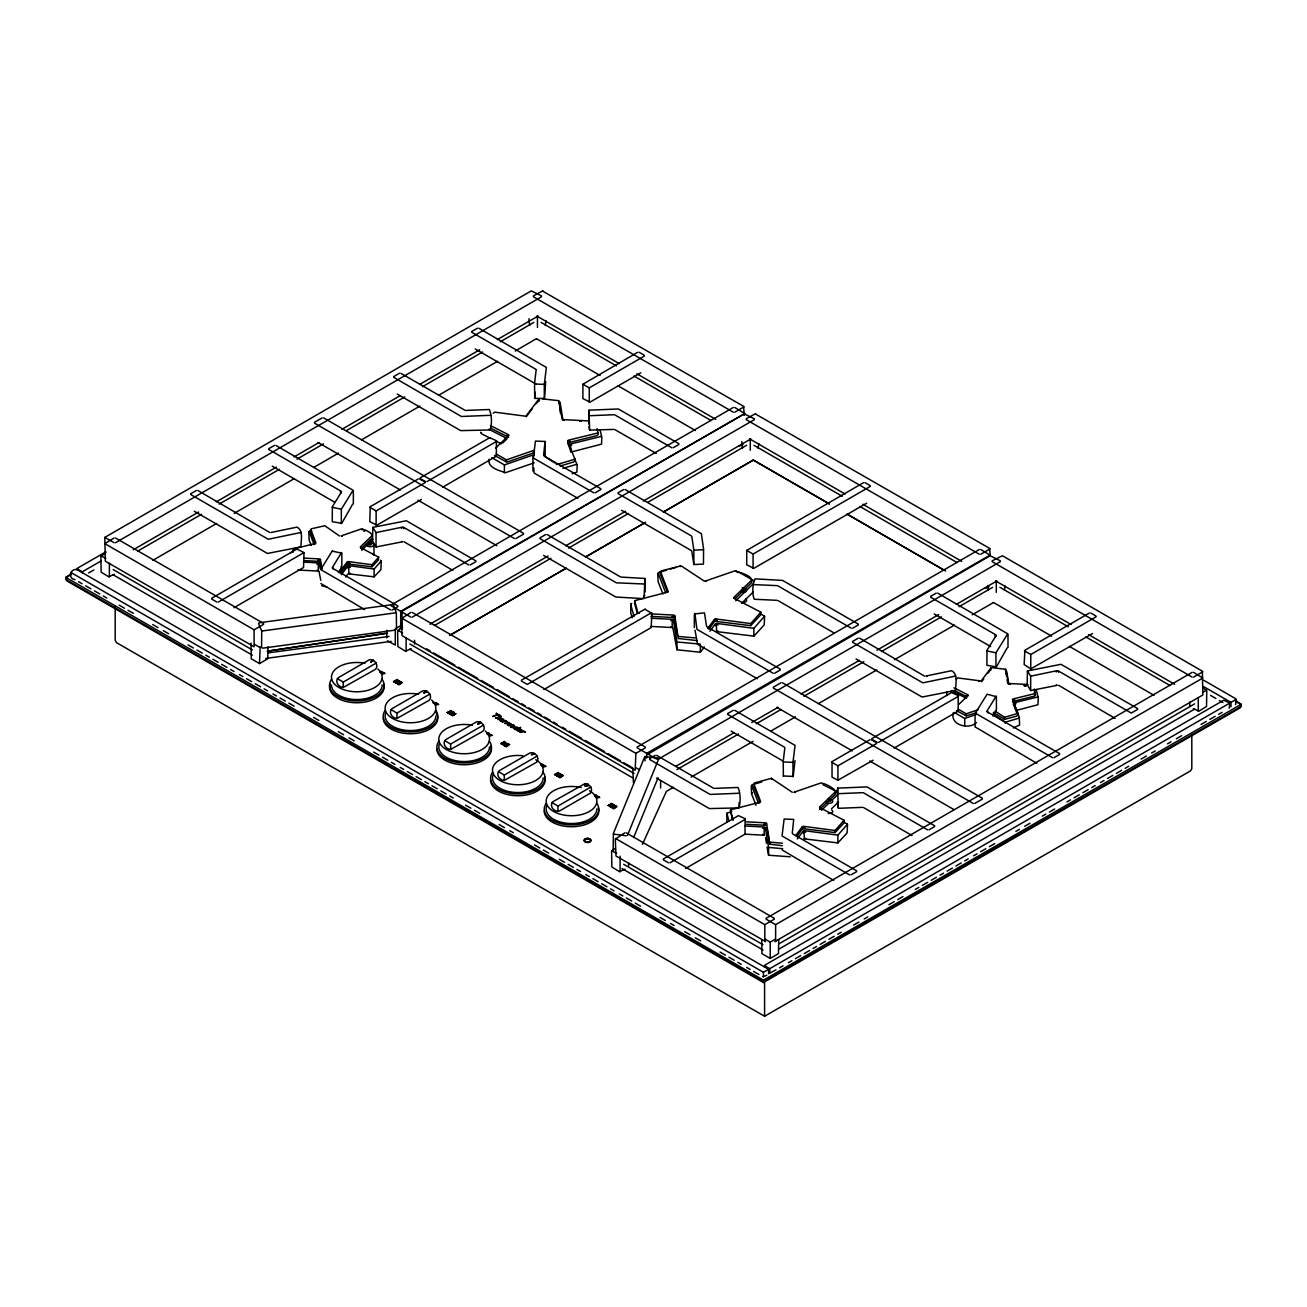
<?xml version="1.0" encoding="UTF-8"?>
<svg xmlns="http://www.w3.org/2000/svg" width="1307" height="1307" viewBox="0 0 1307 1307"><rect width="100%" height="100%" fill="white"/><g stroke="black" fill="none" stroke-linecap="round" stroke-linejoin="round"><path stroke-width="1.5" d="M541.555 295.937L531.328 290.857L104.838 537.389L105.295 561.177L254.097 646.785L254.097 629.811L104.838 543.63L114.101 537.994M260.158 646.883L259.521 663.564L251.254 658.793L251.026 643.093M376.22 663.057L343.284 682.074L343.284 687.433L375.517 669.298C379.389 665.083 374.21 658.744 369.228 659.823L338.105 677.794C334.625 681.699 338.529 687.351 343.284 687.433M370.959 661.93L373.524 660.394M370.91 662.29L372.936 660.1M400.252 625.906L395.286 628.765L395.286 645.07L387.427 640.806M429.905 694.05L396.952 713.067L396.952 718.425L429.202 700.291C433.074 696.076 427.895 689.737 422.896 690.815L391.773 708.786C388.293 712.691 392.198 718.327 396.952 718.425M426.621 691.387L423.958 692.922L427.209 691.779M483.574 725.042L450.637 744.059L450.637 749.417L482.871 731.283C486.743 727.068 481.564 720.729 476.581 721.807L445.458 739.778C441.978 743.683 445.883 749.319 450.637 749.417M480.241 722.395L477.643 723.898L480.878 722.379M489.112 459.214C487.168 467.873 499.699 470.618 505.531 472.693L534.155 462.841L532.946 462.531M537.259 756.018L504.306 775.051L504.306 780.41L536.556 762.259C540.428 758.06 535.249 751.721 530.25 752.799L499.127 770.771C495.647 774.659 499.552 780.312 504.306 780.41M533.975 753.371L531.295 754.613M542.879 291.265L743.552 406.297L744.271 415.348M585.046 784.429L585.046 783.612C589.8 783.71 593.705 789.363 590.225 793.251L559.102 811.222C554.119 812.3 548.94 805.962 552.812 801.763L585.046 783.612M587.644 784.069C591.548 788.415 578.56 784.641 588.232 784.69M588.771 423.778L588.967 410.186L618.325 408.977L678.823 443.661M589.261 402.262L589.261 387.885L582.906 384.225L582.906 398.586L589.98 402.148L640.838 372.805M645.397 747.865L635.888 753.355L635.169 770.215L402.017 635.61L401.298 618.734L410.806 612.428M645.266 609.503L651.883 613.326L651.18 627.589L543.859 689.541M980.773 549.495L990.02 555.148L646.704 753.355L646.704 758.093M672.19 627.066L672.19 621.086M744.859 414.139L754.384 418.795M753.077 568.447L753.077 554.07L746.722 550.41L746.722 564.787L753.796 568.349L866.639 503.195M755.691 414.139L989.562 548.336L990.281 555.426M763.451 982.537L1240.376 707.724L1241.176 704.31L763.451 980.136L763.451 982.537L66.624 580.765L65.824 577.351L71.934 573.283M768.614 973.731L768.614 969.337L763.451 972.31L763.451 976.721L762.487 976.574M768.81 972.931L769.758 973.078L769.758 968.667L764.595 965.677L765.199 964.925L1223.711 700.209L1229.838 703.052L1229.234 708.214M775.182 939.243L770.215 942.102L770.215 958.407L761.948 953.653L761.72 939.831M804.197 838.408L804.197 832.412M876.556 743.552L837.934 765.837L837.934 780.214L832.036 777.11L832.036 761.605L869.923 739.729M953.277 712.985C949.911 725.189 969.042 729.96 976.476 722.575M975.071 726.888L975.071 713.867M1007.991 647.504L1007.991 634.483M1014.935 708.361L1014.935 704.375M1096.001 616.855L1030.766 654.513L1030.766 668.89L1092.505 633.552M1230.982 706.793L1230.982 702.382L1203.518 686.534M613.146 850.465L613.391 833.441L644.759 756.671L658.075 757.88M536.654 338.823L600.109 375.501M1051.694 636.231L993.402 602.429M491.791 457.63L504.404 464.933L504.404 472.726M496.137 453.905L506.413 459.868L506.413 461.926L507.541 461.894L534.465 452.63L533.24 452.336M954.29 712.429L964.713 718.474L964.713 726.267M958.243 709.178L966.249 713.818L966.249 715.877L976.443 712.723M293.095 552.273L292.85 550.116L294.14 548.728L315.493 543.434L313.664 544.627M570.015 441.521L568.186 442.73L596.989 435.59L598.279 434.185L597.103 428.696M571.812 451.863L601.53 444.151L601.824 437.355L600.093 430.101M726.872 821.907L726.904 813.215L731.724 811.68M758.403 803.364L760.233 802.155L730.45 809.883L732.23 819.505M1014.771 700.242L1012.941 701.451L1034.294 696.157L1035.585 694.752L1034.36 689.067M1016.127 710.469L1037.97 704.718L1038.264 697.922L1036.435 690.325M995.084 711.073L1004.544 717.314L1004.544 719.373L1016.732 716.138L1017.99 714.7L1017.647 712.56L1012.5 699.474L1013.431 701.5M1005.246 723.277L1005.312 722.183L992.944 714.03M782.076 849.926L833.735 880.428M290.415 553.155L291.461 552.077M631.755 603.377L630.726 604.471L634.042 616.561M667.795 592.087L634.679 600.648L637.751 612.428L639.303 613.277M726.904 813.215L728.832 820.861M730.45 809.883L733.145 820.371M1035.291 695.569L1034.36 691.55M347.09 563.938L347.254 561.781L339.248 572.564M347.744 568.071L347.907 565.915L341.421 574.672M714.439 621.315L714.619 619.142L707.724 628.406M715.403 625.775L715.566 623.619L709.946 631.199M802.253 828.687L802.433 826.53L795.702 835.598M803.119 833.065L803.299 830.893L797.319 838.931M533.86 468.004L534.057 472.987L577.923 498.343M795.015 760.494L793.218 776.391L783.236 775.999M536.164 369.832L534.563 383.376L534.694 398.39L544.545 398.439L545.689 381.546M535.249 392.247L534.694 398.39M543.598 455.342L545.052 441.456L535.445 441.08L533.387 458.038L593.721 492.804M784.837 747.767L783.236 761.327L783.367 776.342M792.271 833.294L793.725 819.407L784.118 819.032L782.06 835.974L849.566 874.889M475.846 560.85L406.33 520.758L372.789 527.375L376.04 532.602L376.04 546.98L402.54 541.768L401.576 541.392M1137.645 708.574L1060.974 664.315L1027.416 670.948L1030.668 676.176L1030.668 690.553L1057.167 685.342L1056.203 684.966M644.759 594.995L643.24 598.606L615.728 597.005L543.565 555.344M776.962 600.321L754.302 599.26C752.097 594.783 752.309 583.543 755.103 578.838L782.615 580.422L858.307 624.109M352.514 504.355L341.78 523.323L332.256 521.705L332.354 506.691L341.535 491.873L340.751 493.262M1052.543 757.701L975.332 713.148L987.112 694.213L996.408 696.696L996.408 709.717L993.01 716.04M1007.158 647.929L996.408 666.88L986.883 665.279L986.981 650.265L996.179 635.447L995.379 636.836M258.492 623.472L261.727 631.052L261.58 647.488L262.576 648.19L395.547 630.072M318.99 565.441L319.382 563.301L320.231 568.627M320.019 561.471L320.411 559.314L321.93 568.872M672.876 621.887L673.268 619.747L676.977 641.982L676.977 649.775L699.065 652.128L700.944 651.523L704.31 646.981M674.363 617.639L674.771 615.499L678.284 638.519L697.023 640.561M764.84 829.553L765.232 827.413L768.598 847.442L768.598 855.235L790.163 856.788M766.18 825.387L766.588 823.247L769.774 844.191L782.436 845.694M691.795 551.146L693.854 564.542L703.46 564.101L703.574 549.087L701.385 533.697L625.154 489.504M349.704 563.431L348.119 564.003L371.989 566.781L371.989 564.722L378.671 557.141L360.471 547.551L362.153 549.071M350.358 573.299L348.773 573.855L374.112 576.844L374.112 569.051L381.252 560.964L380.5 560.213M525.136 416.132L494.569 412.13L493.229 413.29M717.053 620.792L715.468 621.364L750.741 625.645L750.741 623.586L760.805 612.166L733.799 598.149M718.017 631.003L716.432 631.575L753.861 636.133L753.861 628.34L764.562 616.201L760.331 613.702M804.867 828.181L803.282 828.752L835.059 832.575L835.059 830.5L844.077 820.273L819.767 807.612L821.466 809.131M805.733 838.277L804.148 838.849L837.869 842.917L837.869 835.124L847.475 824.243L843.146 821.695M978.731 681.437L980.315 680.882L957.639 677.908L956.299 679.085M397.279 394.06L460.685 430.624L489.962 429.954C492.167 425.494 491.873 414.27 489.292 409.516L465.815 410.431M656.637 778.171L709.358 808.576L738.635 807.906C740.84 803.429 740.546 792.222 737.965 787.467L714.488 788.382M837.444 801.73L838.048 807.726L839.143 808.281L862.604 807.35M332.354 551.178L341.78 553.139M341.323 523.584L341.323 509.207L353.086 490.272L275.891 445.409M995.95 667.142L995.95 652.781L1007.73 633.83L937.691 593.117M691.795 536.458L693.854 550.165L693.854 564.542M588.967 410.186L589.62 430.101L613.931 429.415M934.668 825.763L866.998 786.928L837.64 788.121L838.293 808.053M538.762 400.955L535.87 403.814M700.274 651.899L700.438 645.168M1008.416 683.153L1005.557 669.266L992.193 667.697L991 667.926L991 670.001M645.119 756.377L644.988 760.837M545.182 456.47L545.052 441.456M829.308 503.865L753.322 460.113L663.253 512.115L753.42 459.95M644.09 598.377L644.857 578.462L621.38 577.106M544.3 398.766L544.3 384.389L546.375 367.447L478.868 328.22M792.973 776.717L792.973 762.34L795.048 745.382L734.714 710.305M341.535 552.518L332.256 567.663L333.04 567.941M996.179 696.092L986.883 711.237L987.684 711.514M837.64 788.121L837.444 794.28M694.687 613.914L704.489 612.885L706.548 626.282M371.989 566.781L378.344 560.066L378.671 557.141M750.741 625.645L760.478 615.107L760.805 612.166M753.861 636.133L764.236 624.877L764.562 616.201M835.059 832.575L843.75 823.214L844.077 820.273M694.883 613.326L696.958 629.353L773.189 673.252M735.024 598.737L751.525 582.726C754.58 575.554 739.501 572.776 735.122 570.8L705.127 581.125L706.352 581.435M630.758 603.981L630.758 611.774M634.679 600.648L634.679 602.707M310.069 530.887L308.811 532.341L309.122 539.317M339.412 535.935L324.822 525.724L311.687 528.731L310.445 530.185L310.788 532.325L315.199 543.532M560.115 465.995L573.773 461.975L575.031 460.521L574.688 458.381M572.205 473.804L576.877 472.088L577.188 465.276L567.744 440.753L568.692 442.763M666.586 570.179L659.022 572.401L657.764 573.855L658.107 581.713L662.91 593.917M704.179 581.027L681.143 565.866L661.391 570.816L660.149 572.27L660.492 574.41L667.518 592.283M761.801 781.929L752.505 784.674L751.247 786.111L751.59 793.986L756.018 805.243M792.287 792.287L771.408 778.318L754.645 782.909L753.387 784.608M1013.268 727.983L1019.607 725.042L1019.264 717.167L1013.791 703.248L1014.722 705.257M768.614 969.337L76.982 569.607C70.235 568.169 67.572 578.674 74.989 579.654M76.819 569.705L77.767 568.039L105.981 551.75M105.867 552.812L100.9 556.423L101.145 572.123L108.759 576.795L114.362 574.296M194.269 511.233L267.461 553.465L301.002 546.849C300.692 540.967 303.927 530.528 296.918 527.146L271.252 532.455M259.521 663.564L267.772 658.793L268 646.867M233.969 607.706L303.551 567.516L304.008 552.583L296.934 549.022L211.685 598.247M418.273 478.966L370.24 506.708L369.783 521.64L376.857 525.202L421.458 499.454M372.789 527.375L372.544 541L376.04 546.98M744.859 413.6L402.017 611.251L402.017 629.353M402.589 627.246L397.622 630.856L397.851 646.557L405.48 651.229L411.084 648.729M442.55 487.266L496.382 456.192L496.382 440.688L489.766 437.682L420.299 477.79M426.621 691.093L423.942 692.873M477.627 723.866L480.241 722.052M647.308 754.531L990.151 555.753L1000.394 560.834M624.795 832.837L615.287 839.159L616.005 856.036L765.526 941.53M615.123 848.504L611.611 851.265L611.839 866.982L619.453 871.655L625.073 869.155M685.685 868.42L745.055 834.144L745.055 818.639L738.439 815.633L663.335 858.993M764.236 966.592L764.595 965.677M770.215 958.407L778.466 953.653L778.711 939.831M856.052 658.94L922.088 697.039L955.646 690.423C955.319 684.541 958.57 674.102 951.545 670.72L925.895 676.029L926.859 676.389M1004.544 589.882L1004.789 585.503M894.151 748.061L958.194 711.09L958.194 695.585L951.561 692.596L871.949 738.553M1089.368 613.032L1024.868 650.265L1024.149 664.544L1030.766 668.89M1027.416 670.948L1027.188 684.574L1030.668 690.553M774.904 941.53L1202.832 694.997L1202.375 671.194L1002.42 555.753L992.193 560.834M1193.307 708.672L1198.911 711.171L1206.541 706.499L1206.769 690.799L1203.241 688.021M115.196 606.219L115.196 640.414L116.47 642.619L764.579 1016.258L1190.53 770.869L1191.804 768.663L1191.804 734.469M1235.54 704.571L1236.504 700.307L1235.54 698.641L1203.731 680.277M739.452 807.612L739.043 802.694M627.474 835.353L658.842 758.583M633.585 837.656L658.075 777.747M536.507 338.627L515.219 351.06M642.472 844.289L666.407 791.372L673.513 787.271M374.406 546.179L374.815 545.329M320.901 583.576L364.686 609.617M975.528 727.149L1036.859 763.321M433.156 702.529L435.885 702.692L433.401 703.215M338.382 572.466L341.437 567.532L340.817 566.781M532.946 456.551L534.155 454.64L504.404 464.933M490.648 438.4L481.695 433.875L481.286 432.666M340.392 573.495L347.254 564.248M345.751 577.024L347.744 574.067M526.329 416.672L532.292 408.634M708.884 629.337L714.439 621.56M796.813 836.562L802.253 828.948M981.59 681.813L983.763 678.888M988.092 673.056L990.265 670.132M401.576 528.371L402.54 527.097L376.04 532.602M1056.203 671.945L1057.167 670.654L1030.668 676.176M507.426 437.159L508.799 435.345L495.68 448.072M966.739 697.219L968.111 695.406L958.864 704.375M545.313 325.492L545.95 320.607M582.906 384.225L637.718 352.269M758.125 448.366L758.763 443.481M746.722 550.41L863.551 482.659M751.933 579.818L733.652 597.593L735.024 598.002M795.195 792.548L793.97 792.238L820.878 782.975C825.534 783.416 834.307 788.333 835.663 791.519L819.62 807.056L821.008 807.465M361.631 548.188L372.201 537.945M361.745 550.263L373.001 539.334M502.656 443.04L506.92 438.907M735.743 600.795L753.289 583.772M741.592 603.311L753.289 591.973M819.62 809.539L835.663 793.986L835.385 792.761M821.515 810.275L828.622 803.38M831.464 800.636L837.15 795.113M831.464 808.821L838.571 801.943M317.928 560.262L319.725 558.922L304.302 558.122M316.915 564.248L318.712 562.909L303.551 562.108M672.288 616.43L674.085 615.107L650.902 613.882M670.785 620.678L672.582 619.355L651.18 618.227M764.105 824.194L765.902 822.855L746.411 821.825M762.749 828.36L764.546 827.021L745.023 825.991M487.315 733.113C486.269 736.495 492.118 732.41 487.56 733.292C486.155 735.4 491.644 733.276 487.674 733.243M585.03 785.915L587.644 784.363M190.773 493.719L196.409 490.468M268.817 448.66L274.454 445.409M314.481 422.292L322.143 417.864M393.75 376.53L399.403 373.279M471.794 331.472L477.431 328.22M533.37 295.937L542.879 290.742M115.522 542.732L541.555 296.754M66.102 577.514L71.395 574.459M77.162 568.806L82.341 571.78L100.933 561.046M88.582 572.989L93.875 569.934M133.216 549.806L198.615 512.034M216.292 501.839L276.398 467.138M294.075 456.927L318.826 442.632M341.813 429.366L400.138 395.694M419.58 384.47L479.685 349.77M497.363 339.559L538.027 316.082M137.889 550.999L201.523 514.255M219.2 504.061L279.306 469.36M296.983 459.149L323.499 443.841M346.469 430.575L404.811 396.903M422.488 386.692L482.577 351.991M500.254 341.78L533.844 322.388M152.837 560.344L216.586 523.486M234.165 513.373L294.336 478.591M313.729 467.449L338.513 453.088M361.467 439.887L419.792 406.15M439.234 394.926L497.608 361.287M218.302 602.07L304.008 552.583M369.783 507.263L376.138 510.939L424.889 482.789M426.932 481.613L496.84 441.243M589.261 387.885L644.335 356.092M332.468 550.639L320.705 569.591L390.728 609.993M254.097 629.811L263.622 624.321M391.185 604.994L733.325 407.474M392.165 609.993L397.802 606.742M470.21 564.934L475.846 561.683M515.873 538.566L523.552 534.138M595.142 492.804L600.795 489.553M673.187 447.746L678.823 444.494M734.763 412.195L744.01 406.869M391.185 605.827L400.694 611.317L744.271 413.796M540.036 537.814L545.673 534.547M618.08 492.755L623.717 489.504M746.183 418.795L755.691 413.6M412.244 617.149L754.384 419.629M429.872 624.256L548.041 556.03M565.67 545.852L625.628 511.233M643.273 501.055L750.855 438.94M742.98 444.609L738.814 446.275M434.512 625.481L550.9 558.285M568.529 548.107L628.471 513.488M647.88 502.296L746.624 445.279M383.098 672.288L381.219 673.072L383.817 672.713M384.356 673.023L382.494 673.808L385.075 673.448M566.111 568.202L449.543 635.496L566.062 568.284M585.536 556.978L645.593 522.31L585.503 557.06M393.57 681.551L394.926 680.702L396.282 681.47L394.926 682.336L393.57 681.551L394.926 682.336M396.952 679.526L395.596 680.375L398.308 680.375L396.952 679.607M397.638 681.551L398.978 680.702L400.334 681.551L398.978 682.336L397.638 681.47L398.978 680.702M396.952 683.512L398.308 682.646L396.952 681.862C393.26 682.336 399.288 684.607 395.596 682.646L398.308 682.728M400.334 683.822L398.978 684.672L397.638 683.904L398.978 683.038L400.334 683.904L398.978 683.12M423.958 692.596L427.226 691.419M437.486 703.705L436.734 702.986L435.166 704.212M438.041 704.016L436.162 704.783L438.76 704.424M447.255 712.544L448.595 711.678L449.951 712.462L448.595 713.328L447.255 712.544L448.595 713.328M450.637 710.518L449.281 711.367L450.637 712.152L451.993 711.302L450.637 710.6M449.281 713.638L451.993 713.638L450.637 714.504L449.281 713.638L451.993 713.638M451.307 712.544L452.663 711.678L454.019 712.544L452.663 713.328L451.307 712.462L452.663 711.76M449.281 713.72L451.993 713.72M452.663 713.328L454.019 712.462M454.019 714.815L452.663 715.664L451.307 714.896L452.663 714.03L454.019 714.896L452.663 714.03M454.689 714.504L456.045 713.638L453.333 713.638L454.689 714.423M521.411 680.179L645.266 608.98M651.621 612.64L527.309 684.427L521.411 681.012M753.077 554.07L870.168 486.482M480.878 722.771L478.264 724.258M490.452 734.273L488.573 735.04L491.171 734.681M491.71 735.008L489.847 735.776L492.429 735.416M503.636 743.454L502.28 744.32L500.924 743.536L502.28 742.67L503.636 743.536L502.28 742.752M505.662 744.631L504.306 745.48L502.95 744.712L504.306 743.846L505.662 744.712L504.306 743.846M506.332 744.32L507.688 743.454L504.992 743.454L506.332 744.238M504.992 745.872L506.332 745.023L507.688 745.807L506.332 746.656L504.992 745.872L506.332 746.656M508.374 743.846L507.018 744.712L509.73 744.712L508.374 743.928M531.933 754.923L534.563 753.763M544.12 765.265L542.242 766.033L544.839 765.673M545.395 766L543.516 766.768L546.114 766.408M557.305 774.447L555.949 775.312L554.609 774.528L555.949 773.662L557.305 774.528L555.949 773.662M557.991 774.136L559.347 773.27L557.991 772.486L556.635 773.352L557.991 774.054M556.635 775.705L557.991 774.839L559.347 775.623L557.991 776.472L556.635 775.705L557.991 776.472M560.017 773.662L558.661 774.528L561.373 774.528L560.017 773.744M558.661 776.864L560.017 776.015L561.373 776.783L560.017 777.649L558.661 776.864L560.017 777.649M562.043 774.839L560.687 775.705L562.043 776.472L563.399 775.623L562.043 774.92M637.195 747.032L979.335 549.495M774.626 673.252L780.263 670.001M852.67 628.193L858.307 624.942M980.773 554.233L990.02 548.891M584.997 785.556L588.264 784.396M552.109 802.645L557.991 806.043L590.927 787.01M649.595 758.615L655.248 755.364M727.64 713.573L733.276 710.305M773.303 687.204L780.982 682.777M852.589 641.427L858.225 638.175M930.617 596.384L936.253 593.117M658.254 759.187L1000.394 561.651M597.805 796.257L595.927 797.025L598.524 796.666M599.063 796.992L597.201 797.76L599.782 797.401M609.634 804.655L608.278 805.52L610.99 805.52L608.278 805.439L610.99 805.52L609.634 804.736M610.304 804.262L611.66 803.478L613.016 804.344L610.304 804.344L611.66 803.478M675.882 766.294L734.093 732.688M751.721 722.51L778.171 707.234M801.109 694.001L859.303 660.394M876.932 650.216L938.671 614.584M956.299 604.389L996.865 580.978M988.991 586.647L985.462 588.411M611.66 805.128L613.016 804.344M610.304 806.68L611.66 805.831L613.016 806.615L611.66 807.465L610.304 806.68L611.66 807.465M613.686 804.655L612.346 805.52L613.686 806.305L615.042 805.439L613.686 804.736M676.912 769.594L738.635 733.962M756.279 723.768L780.965 709.521M803.887 696.288L863.845 661.669M881.473 651.49L941.432 616.871M959.077 606.693L992.585 587.349M615.042 807.775L613.686 808.641L612.346 807.857L613.686 807.007L615.042 807.857L613.686 807.072M691.191 777.061L753.044 741.363M770.705 731.152L795.457 716.873M818.427 703.607L876.752 669.936M894.429 659.725L954.502 625.04M972.179 614.829L993.385 602.592M669.952 862.816L745.513 819.195M878.582 742.376L958.652 696.157M873.109 760.217L837.934 780.214M766.114 918.331L1192.147 672.37M615.548 838.49L764.807 924.653L774.316 919.164M850.988 874.889L856.64 871.638M929.032 829.847L934.668 826.579M974.695 803.478L982.374 799.051M1053.981 757.701L1059.618 754.449M1137.645 709.391L1131.29 713.067L1058.049 670.769L1058.572 672.255M1193.585 677.108L1202.832 671.765M766.114 919.164L775.623 924.653L1202.832 678.006L1193.585 672.37M1203.241 692.106L1206.541 690.194M779.201 943.703L1194.598 703.885M779.119 948.996L1194.582 709.129M769.758 968.667L1229.838 703.052M1230.982 702.382L1236.144 699.408M766.817 975.185L763.451 976.721M776.015 969.876L769.758 973.078M779.544 967.833L783.056 965.808M788.35 962.753L791.879 960.71M795.408 958.684L800.701 955.629M804.23 953.587L809.523 950.532M813.036 948.49L816.565 946.464M820.093 944.422L825.387 941.367M828.916 939.325L834.209 936.269M837.738 934.244L841.267 932.201M853.602 925.078L858.895 922.023M864.188 918.968L867.717 916.926M888.874 904.722L894.168 901.667M897.697 899.624L902.99 896.569M915.325 889.446L918.854 887.404M922.383 885.378L927.676 882.323M931.205 880.281L936.482 877.226M940.011 875.184L943.54 873.158M947.069 871.116L952.362 868.06M955.891 866.018L961.184 862.963M964.697 860.937L968.226 858.895M973.519 855.84L977.048 853.814M980.577 851.772L985.87 848.717M989.399 846.675L994.676 843.619M1015.849 831.415L1019.378 829.373M1024.672 826.318L1029.949 823.263M1042.3 816.14L1045.829 814.098M1049.358 812.072L1054.651 809.017M1066.986 801.877L1070.515 799.851M1074.044 797.809L1079.337 794.754M1082.866 792.712L1088.143 789.657M1091.672 787.631L1095.201 785.589M1100.494 782.534L1104.023 780.508M1107.552 778.466L1112.845 775.41M1116.358 773.368L1121.651 770.313M1125.18 768.287L1128.709 766.245M1141.06 759.122L1146.337 756.067M1151.63 753.012L1155.159 750.97M1167.51 743.846L1171.039 741.804M1176.333 738.749L1181.61 735.71M1201.019 724.503L1206.312 721.448M1209.825 719.405L1215.118 716.35M1218.647 714.325L1222.176 712.282M991 667.926L981.345 680.669M594.669 795.097C593.688 798.61 599.57 794.133 594.718 795.375C593.688 797.205 598.769 795.489 595.142 795.195M374.112 576.844L380.909 569.623L381.252 560.964M837.869 842.917L847.132 832.902L847.475 824.243M340.212 491.889L341.339 491.367L268.817 449.494M994.856 635.463L995.983 634.941L930.617 597.201M512.426 727.378L514.435 725.548A2.157 1.242 0 0 0 512.818 725.058M509.714 723.849L507.181 724.928L509.175 723.147L504.682 723.49L508.309 722.542A3.823 2.206 0 0 1 508.913 722.591L510.155 723.621A3.48 2.01 0 0 1 510.743 723.653L511.887 724.715L508.488 725.695L510.58 723.947A2.843 1.634 0 0 0 509.714 723.849M512.818 725.091L512.066 725.401A2.124 1.225 0 0 1 513.716 725.744L510.334 726.823A2.189 1.258 0 0 0 511.527 727.133L512.083 727.721M506.969 435.476L508.652 434.79L490.517 425.625M505.074 439.038L506.757 438.351L488.851 429.3M966.265 695.536L967.964 694.85L953.979 687.792M506.413 459.868L534.465 450.163M380.206 671.308C382.494 671.618 382.869 671.961 379.733 672.223M966.249 713.818L978.257 709.636M964.713 718.474L976.476 714.374M1004.544 717.314L1017.679 713.442M1005.312 722.183L1019.313 718.066M269.846 532.521L197.847 490.468M403.945 541.702L452.875 570.44M924.49 676.095L859.663 638.175M1058.572 685.276L1115.034 718.36M562.909 468.347L576.877 464.295M670.36 569.068L676.029 567.401M574.737 459.28L557.011 464.491L556.063 463.854M310.739 531.426L311.687 531.214M751.558 793.088L752.505 792.859M568.692 443.024L567.744 443.22L571.224 452.042M314.987 543.124L315.918 542.928L310.739 529.368M667.289 591.793L668.22 591.597L660.443 571.453M1012.5 701.941L1013.431 701.761M759.743 801.845L760.674 801.665L753.698 783.53M597.985 432.927L568.186 440.247L570.015 441.26M601.53 436.358L569.885 444.135L571.731 445.148M261.727 631.052L396.315 612.738L396.544 629.108M1035.291 693.494L1012.941 698.984L1014.771 699.98M1037.97 696.925L1014.232 702.741L1016.062 703.754M730.45 811.941L731.43 811.761M301.002 532.472L268.213 539.268L190.773 494.552M955.646 676.046L922.84 682.842L852.589 642.26M399.975 628.193L401.412 628.193M387.215 633.111L267.134 651.213L385.304 633.519M259.243 622.769L392.231 604.667M267.723 652.945L389.127 636.411M265.697 658.467L391.152 641.378M693.854 550.165L703.46 549.724M589.62 415.724L613.931 414.727M838.293 793.676L862.604 792.679M361.696 547.404L360.307 546.996L372.201 535.478C371.76 532.75 364.735 529.123 361.059 529.041L341.094 535.903L342.32 536.213M737.36 572.319L739.484 572.466L754.482 581.141M822.887 784.69L836.643 791.552M534.694 384.013L544.3 384.389M753.436 460.113L829.308 503.914M783.367 761.965L792.973 762.34M753.486 584.588L776.962 585.634M743.046 589.539L744.189 590.209L742.376 590.209M490.778 415.299L461.42 416.492L393.75 377.364M739.452 793.235L710.093 794.427L649.595 759.449M678.284 636.444L695.063 637.914M676.977 641.982L700.274 644.106M769.774 842.133L782.436 843.227M768.598 847.442L782.73 848.668M587.872 420.887L562.516 419.563L564.314 420.429M304.302 560.589L319.725 561.406L317.928 560.523M297.865 569.999L318.712 571.11L316.915 570.228M650.902 616.349L674.085 617.574L672.288 616.692M651.18 626.429L672.582 627.556L670.785 626.674M1027.972 684.492L1008.694 683.479L1010.491 684.345M746.411 824.292L765.902 825.321L764.105 824.456M745.023 834.193L764.546 835.222L762.749 834.34M613.375 834.078L626.249 835.794M542.127 398.831L558.661 400.677L562.239 419.237M326.881 586.974L321.653 585.732M644.09 584L616.316 582.808L540.036 538.631M332.256 507.328L341.323 509.207M986.883 650.902L995.95 652.781M674.363 617.901L677.63 636.052M320.019 561.732L321.62 569.427M672.876 627.883L676.977 649.775M318.99 571.437L320.803 580.39M506.413 461.926L494.585 455.49M363.705 531.116L364.702 531.295M966.249 715.877L956.495 710.632M750.741 623.586L715.468 618.897L717.053 620.531M753.861 628.34L716.432 623.374L718.017 625.007M371.989 564.722L348.119 561.536L349.704 563.17M374.112 569.051L348.773 565.653L350.358 567.303M835.059 830.5L803.282 826.285L804.867 827.919M837.869 835.124L804.148 830.648L805.733 832.298M1004.544 719.373L993.385 712.429M526.166 415.92L539.007 398.88L539.007 400.955M558.693 401.706L560.148 402.605L562.892 419.857M1005.312 670.752L1006.782 671.651L1008.759 684.1M490.517 428.108L508.652 437.273M496.023 441.129L501.398 443.841M953.979 690.259L966.216 696.451M951.3 690.668L966.527 698.379M639.156 352.269L644.335 355.259M734.763 407.474L744.01 413.11M864.973 482.659L870.168 485.649M1090.806 613.032L1096.001 616.022M1235.082 700.242L1241.176 704.31M1235.605 701.418L1240.898 704.473L1240.898 706.548L763.451 981.606L66.102 579.605M533.37 296.754L733.325 412.195M746.183 419.629L979.335 554.233M992.193 561.651L1192.147 677.108M1210.576 695.422L1215.886 698.493M1219.415 700.536L1222.96 702.562M536.867 316.065L619.306 363.656M636.852 373.786L715.779 419.351M749.712 438.94L845.09 494.013M862.751 504.208L961.674 561.324M995.689 580.962L1071.119 624.517M1088.666 634.647L1174.601 684.264M541.049 322.372L616.463 365.927M634.009 376.057L711.188 420.609M753.992 445.328L842.247 496.268M859.892 506.463L956.985 562.516M999.937 587.317L1068.342 626.805M1085.872 636.934L1170.075 685.538M945.598 570.996L846.936 514.027L943.981 570.113M617.737 385.63L695.406 430.526M1069.322 646.344L1154.048 695.324M1024.41 650.837L1030.766 654.513M471.794 332.305L535.788 369.26M614.927 414.94L671.749 447.746M475.258 348.985L535.788 383.931M614.927 429.627L656.245 453.48M934.146 613.931L990.673 646.557M618.08 493.589L691.305 535.87M777.992 585.912L851.233 628.193M400.824 373.279L464.818 410.218M543.973 455.914L600.795 488.72M1059.618 753.616L987.079 711.743L988.206 712.887M621.56 510.269L691.305 550.541M777.992 600.599L833.784 632.8M547.11 534.547L620.351 576.828M707.038 626.886L780.263 669.168M323.581 417.864L523.552 533.321M782.403 682.777L982.374 798.218M420.299 478.623L425.494 481.613M871.949 739.386L877.144 742.376M419.71 478.966L424.889 481.956M871.361 739.729L876.556 742.719M314.481 423.125L514.435 538.566M757.357 678.774L697.513 644.237L695.03 630.219M773.303 688.021L973.274 803.478M317.993 442.436L400.432 490.027M417.962 500.156L496.905 545.722M776.815 707.332L852.246 750.888M869.776 761.001L953.979 809.621M831.579 762.161L837.934 765.837M468.772 564.934L403.406 527.211L403.945 528.682M727.64 714.39L784.461 747.196M863.6 792.892L927.594 829.847M272.264 466.174L334.429 502.068M731.087 731.07L782.73 760.886M863.6 807.579L912.025 835.532M412.244 612.428L645.397 747.032M397.802 605.909L332.452 568.169L333.579 569.313M656.669 755.364L713.491 788.17M792.646 833.866L856.64 870.805M401.559 611.807L410.806 617.149M637.195 747.865L646.704 753.355M647.569 753.845L656.817 759.187M401.559 618.064L635.888 753.355M397.851 630.252L402.589 632.98M636.329 767.928L639.221 769.594M426.588 648.876L430.117 650.919M433.63 652.961L454.787 665.165M458.3 667.191L477.692 678.382M481.205 680.424L493.54 687.547M497.068 689.573L509.403 696.696M512.932 698.739L518.209 701.777M521.738 703.82L525.267 705.845M528.78 707.888L534.073 710.943M537.602 712.968L541.114 715.011M544.643 717.037L549.937 720.092M553.449 722.134L556.978 724.16M562.271 727.215L565.784 729.257M569.313 731.283L581.648 738.406M585.177 740.432L604.553 751.623M608.082 753.665L620.417 760.788M623.929 762.814L632.751 767.912M409.892 643.992L634.058 773.417M409.794 649.187L632.376 777.681M436.26 703.574L436.979 703.999L436.015 703.721M396.282 681.551L394.926 680.702M448.595 711.76L449.951 712.544M507.688 745.872L506.332 745.023M559.347 775.705L557.991 774.839M560.017 776.08L561.373 776.864M611.66 805.913L613.016 806.68M452.663 715.664L451.307 714.896M504.306 745.48L502.95 744.712M555.949 775.312L554.609 774.528M115.522 537.994L263.622 623.488M626.233 832.837L774.316 918.331M104.838 537.389L114.101 542.732M211.685 599.063L216.864 602.07M663.335 859.826L668.53 862.816M337.402 678.676L343.284 682.074M391.071 709.668L396.952 713.067M444.756 740.661L450.637 744.059M498.424 771.653L504.306 775.051M101.145 555.818L105.867 558.546M254.555 644.384L259.521 647.259M611.839 850.677L616.577 853.406M765.249 939.243L770.215 942.102M113.154 569.542L252.414 649.955M623.733 864.335L762.994 944.732M113.072 574.753L252.414 655.199M621.969 868.551L763.076 950.026M70.856 572.45L763.451 972.31M78.518 581.697L82.063 583.739M85.592 585.781L90.902 588.836M94.431 590.878L99.74 593.933M103.269 595.976L106.798 598.018M119.182 605.157L124.475 608.229M128.004 610.271L133.314 613.326M152.756 624.55L158.049 627.605M163.359 630.677L168.652 633.732M188.094 644.955L193.403 648.011M196.932 650.053L202.242 653.124M205.771 655.166L209.316 657.192M212.845 659.234L218.138 662.306M221.684 664.348L226.977 667.403M230.522 669.445L234.051 671.488M239.361 674.543L242.89 676.585M246.419 678.627L251.728 681.682M255.257 683.724L260.567 686.796M264.096 688.838L267.625 690.88M272.934 693.935L276.463 695.977M280.008 698.02L285.302 701.075M288.847 703.117L294.14 706.172M313.582 717.396L318.892 720.467M338.333 731.691L343.627 734.746M348.936 737.818L354.23 740.873M373.671 752.097L378.981 755.152M382.51 757.194L387.82 760.266M391.348 762.291L394.877 764.334M400.187 767.405L403.716 769.447M407.245 771.489L412.555 774.545M416.083 776.587L421.393 779.642M424.922 781.684L428.467 783.726M431.996 785.768L437.29 788.824M440.835 790.866L446.128 793.937M449.673 795.963L453.202 798.005M465.57 805.161L470.879 808.216M474.408 810.258L479.718 813.313M499.16 824.537L504.453 827.609M509.763 830.664L513.292 832.706M534.498 844.943L539.807 848.014M543.336 850.056L548.646 853.112M559.249 859.238L564.542 862.293M568.088 864.335L573.381 867.391M576.926 869.433L580.455 871.475M585.748 874.546L589.294 876.572M592.823 878.614L598.132 881.686M601.661 883.728L606.971 886.783M610.5 888.825L614.029 890.868M619.338 893.923L622.867 895.965M626.412 898.007L631.706 901.062M635.235 903.104L640.544 906.176M659.986 917.4L665.279 920.455M670.589 923.51L674.118 925.552M684.721 931.679L690.031 934.734M695.324 937.805L700.634 940.86M720.075 952.084L725.369 955.156M728.914 957.198L734.207 960.253M737.752 962.295L741.281 964.337M746.591 967.392L750.12 969.435M753.649 971.477L758.959 974.532M65.824 577.351L763.451 980.136M544.937 456.535L554.478 462.809M988.435 590.388L987.798 585.503M742.425 448.366L741.788 441.586M529.613 325.492L528.976 318.728M633.438 782.844L632.8 768.516M589.62 430.101L589.016 426.719M769.774 844.191L766.899 827.723M768.598 855.235L767.062 847.116M569.46 444.641L570.391 446.651M393.456 605.092L396.315 612.738M1013.235 703.82L1016.911 713.148M753.747 786.487L759.988 802.367M758.24 802.661L751.558 785.295M665.655 592.692L658.075 573.038M313.958 544.202L309.122 531.524M309.155 540.216L311.213 545.427M480.617 432.274L480.96 433.14M836.072 791.062L836.398 792.205M558.988 403.618L558.661 400.677M644.857 578.462L645.054 592.055M1005.557 669.266L1005.802 670.295M559.821 402.131L560.066 408.895M634.647 603.605L637.228 613.016M630.726 612.656L632.147 617.852M1005.884 672.19L1006.504 676.013M1007.109 679.836L1007.713 683.643M765.543 837.526L766.441 843.276M559.935 409.614L560.572 413.616M771.408 778.318L771.473 779.299M680.212 565.637L680.261 566.601M736.249 570.767L736.298 571.731M362.186 529.008L362.219 529.972M1198.274 697.595L1198.274 711.269M1189.778 702.12L1189.778 705.911M996.293 580.978L996.293 592.3M946.856 691.55L946.856 695.553M775.623 924.653L775.623 941.644M764.807 924.653L764.807 941.644M764.579 981.132L764.579 1016.258M764.154 828.752L764.154 834.732M750.283 438.94L750.283 450.262M716.481 625.138L716.481 631.134M694.344 614.519L694.344 627.54M660.623 780.442L660.623 787.99M628.585 862.604L628.585 866.378M620.106 856.167L620.106 871.753M613.686 808.641L612.346 807.857M570.604 445.769L570.604 451.748M557.991 806.043L557.991 811.402M537.455 316.082L537.455 327.404M532.929 458.005L532.929 471.026M502.28 744.32L500.924 743.536M414.597 640.283L414.597 644.073M406.118 637.636L406.118 651.327M400.694 611.317L400.694 628.291M398.978 684.672L397.638 683.904M386.79 630.268L386.79 637.816M376.138 510.939L376.138 525.316M373.965 545.166L373.965 554.642M353.347 490.909L353.347 503.93M348.822 567.434L348.822 573.414M341.83 553.76L341.83 566.781M318.304 564.64L318.304 570.62M109.396 563.219L109.396 576.893M82.341 571.78L82.341 572.891M831.775 810.144A3.333 1.928 0 0 1 832.183 812.578A3.333 1.928 0 0 1 828.132 813.297M829.422 799.443A3.333 1.928 0 0 1 832.722 801.109A3.333 1.928 0 0 1 830.288 803.233A3.333 1.928 0 0 1 826.334 802.106M745.644 599.112A3.333 1.928 0 0 1 746.362 601.22A3.333 1.928 0 0 1 743.291 602.413M744.565 588.558A3.333 1.928 0 0 1 746.052 591.401A3.333 1.928 0 0 1 740.922 591.695M372.822 553.613A3.333 1.928 0 0 1 373.786 554.969M589.441 790.751A25.339 14.638 0 0 1 581.223 814.62A25.339 14.638 0 0 1 546.179 801.093A25.339 14.638 0 0 1 581.223 787.582M596.858 808.886A25.339 14.638 0 0 1 569.035 823.459A25.339 14.638 0 0 1 546.653 806.043M535.772 759.759A25.339 14.638 0 0 1 529.057 783.236A25.339 14.638 0 0 1 492.706 772.012A25.339 14.638 0 0 1 522.784 755.756M543.189 777.91A25.339 14.638 0 0 1 515.35 792.467A25.339 14.638 0 0 1 492.984 775.051M485.24 730.989A25.339 14.638 0 0 1 471.255 753.159A25.339 14.638 0 0 1 438.825 738.798A25.339 14.638 0 0 1 472.317 725.254M489.504 746.918A25.339 14.638 0 0 1 461.681 761.475A25.339 14.638 0 0 1 439.299 744.059M431.555 699.997A25.339 14.638 0 0 1 417.587 722.167A25.339 14.638 0 0 1 385.14 707.806A25.339 14.638 0 0 1 418.632 694.262M435.835 715.926A25.339 14.638 0 0 1 407.996 730.482A25.339 14.638 0 0 1 385.63 713.067M377.886 669.004A25.339 14.638 0 0 1 363.901 691.191A25.339 14.638 0 0 1 331.472 676.814A25.339 14.638 0 0 1 364.963 663.27M382.15 684.933A25.339 14.638 0 0 1 356.811 699.572A25.339 14.638 0 0 1 331.455 684.933M596.711 803.152A27.267 15.733 0 0 1 571.518 824.913A27.267 15.733 0 0 1 546.326 803.152M598.263 807.906A27.267 15.733 0 0 1 574.198 826.645A27.267 15.733 0 0 1 544.251 810.977M543.026 772.159A27.267 15.733 0 0 1 517.833 793.921A27.267 15.733 0 0 1 492.657 772.159M544.578 776.913A27.267 15.733 0 0 1 520.513 795.653A27.267 15.733 0 0 1 490.582 779.985M489.357 741.167A27.267 15.733 0 0 1 464.165 762.929A27.267 15.733 0 0 1 438.972 741.167M490.909 745.921A27.267 15.733 0 0 1 466.844 764.66A27.267 15.733 0 0 1 436.897 748.993M435.672 711.988A27.267 15.733 0 0 1 415.806 733.439A27.267 15.733 0 0 1 383.229 718M435.672 710.175A27.267 15.733 0 0 1 410.48 731.936A27.267 15.733 0 0 1 385.304 710.175M382.003 679.183A27.267 15.733 0 0 1 356.811 700.944A27.267 15.733 0 0 1 331.619 679.183M383.555 683.953A27.267 15.733 0 0 1 356.811 702.758A27.267 15.733 0 0 1 330.067 683.953M371.368 544.415L369.538 544.692L371.368 544.415M371.368 542.078L369.538 542.356L371.368 542.078M581.648 420.674L579.834 420.952L581.648 420.674M744.189 587.595L742.376 587.872L744.189 587.595M828.507 800.946L830.321 801.24L828.507 800.946M828.507 798.626L830.321 798.904L828.507 798.626M1024.182 685.652L1025.995 685.93L1024.182 685.652M507.443 721.84L505.466 721.35A1.748 1.013 0 0 0 504.502 721.546L502.068 721.97L505.548 720.484L507.443 721.84M525.414 732.214L523.437 731.724A1.748 1.013 0 0 0 522.473 731.92L520.039 732.345L523.519 730.858L525.414 732.214M503.309 719.879L501.349 719.454L503.309 719.879M513.569 728.13L515.432 729.698L520.741 727.427L518.258 727.885A2.451 1.405 0 0 0 517.768 727.46A2.483 1.438 0 0 0 514.762 727.231A3.022 1.748 0 0 0 514.027 727.574L513.618 727.983M517.85 730.205L519.892 731.005L520.611 729.731A1.634 0.948 0 0 0 518.65 729.6A1.944 1.111 0 0 0 518.16 729.829L517.85 730.205M435.509 702.774L433.483 702.758L435.509 702.774M542.862 764.742L540.837 764.66L542.862 764.824M500.875 717.951L497.934 719.602L499.829 717.674L495.386 718.115L501.3 716.203L499.013 717.167A1.895 1.095 0 0 1 500.744 717.641L500.875 717.951M543.238 764.775C539.987 767.568 540.281 761.883 543.238 764.775M500.434 720.075L500.712 720.598A3.235 1.879 0 0 0 502.329 721.088L501.659 721.399A3.218 1.862 0 0 1 500.156 720.958L500.189 719.34A2.99 1.732 0 0 1 500.973 719.046L501.823 718.915A2.271 1.307 0 0 1 503.799 719.405L503.015 720.876L500.434 720.075M514.403 728.195L515.415 729.094L517.637 728.146A1.96 1.127 0 0 0 517.213 727.77L515.203 727.656A2.434 1.405 0 0 0 514.729 727.868L514.403 728.195M510.972 726.512L512.965 726.529L510.972 726.512M521.803 730.662L520.529 731.365A2.598 1.503 0 0 1 518.127 731.267L517.098 730.597A1.699 0.98 0 0 1 517.115 729.829L517.392 729.551A2.532 1.454 0 0 1 518.111 729.208A2.614 1.503 0 0 1 521.232 729.486L521.918 730.221A1.666 0.964 0 0 1 521.82 730.662M401.02 681.862L399.664 682.728L401.02 683.512L402.36 682.646L401.02 681.944M504.306 741.51L502.95 742.36L504.306 743.144L505.662 742.278L504.306 741.575M615.728 805.831L614.372 806.68L615.728 807.465L617.084 806.615L615.728 805.913M496.301 713.328L497.215 714.537L492.592 716.514L497.885 714.929L500.156 715.55L496.301 713.328M585.863 842.084A3.349 1.928 0 0 0 590.878 840.417A3.349 1.928 0 0 0 585.863 838.735A3.349 1.928 0 0 0 585.863 842.084M585.928 842.296A3.202 1.846 0 0 0 590.731 840.695A3.202 1.846 0 0 0 585.928 839.078A3.202 1.846 0 0 0 585.928 842.296M585.928 841.741A3.202 1.846 0 0 0 590.731 840.14A3.202 1.846 0 0 0 585.928 838.539A3.202 1.846 0 0 0 585.928 841.741M367.806 545.999A3.333 1.928 0 0 0 373.541 545.558A3.333 1.928 0 0 0 370.012 542.911A3.333 1.928 0 0 0 367.806 545.999"/></g></svg>
